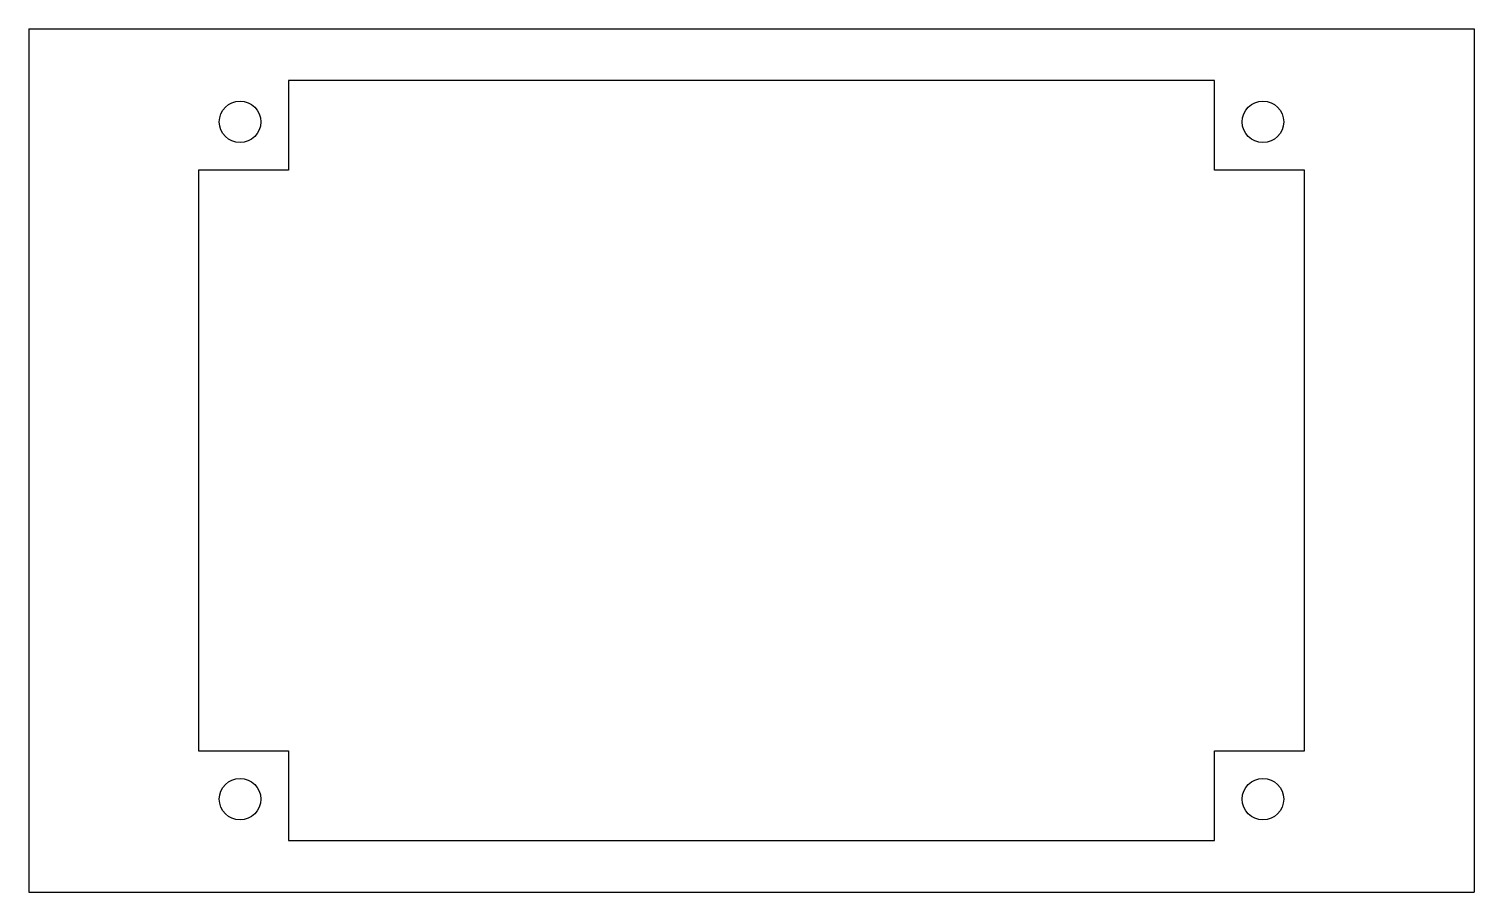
# Model space of a CAD drawing. Header units: millimetres. Extents: x 0 to 209, y 0 to 125.
import ezdxf

# ---------------------------------------------------------------- set-up
doc = ezdxf.new("R2010")
doc.units = ezdxf.units.MM

msp = doc.modelspace()

# ---------------------------------------------------------------- linework, layer by layer
for p, q in [((0, 124.9), (0, 0)), ((0, 124.9), (209.1, 124.9)), ((209.1, 124.9), (209.1, 0)), ((171.55, 117.45), (37.55, 117.45)), ((37.55, 117.45), (37.55, 104.45)), ((171.55, 104.45), (171.55, 117.45)), ((24.55, 104.45), (24.55, 20.45)), ((37.55, 104.45), (24.55, 104.45)), ((184.55, 104.45), (171.55, 104.45)), ((184.55, 20.45), (184.55, 104.45)), ((24.55, 20.45), (37.55, 20.45)), ((37.55, 20.45), (37.55, 7.45)), ((171.55, 7.45), (171.55, 20.45)), ((171.55, 20.45), (184.55, 20.45)), ((37.55, 7.45), (171.55, 7.45)), ((0, 0), (209.1, 0))]:
    msp.add_line(p, q)
for centre in [(30.55, 111.45), (178.55, 111.45), (30.55, 13.45), (178.55, 13.45)]:
    msp.add_circle(centre, 3)

doc.saveas('drawing.dxf')
